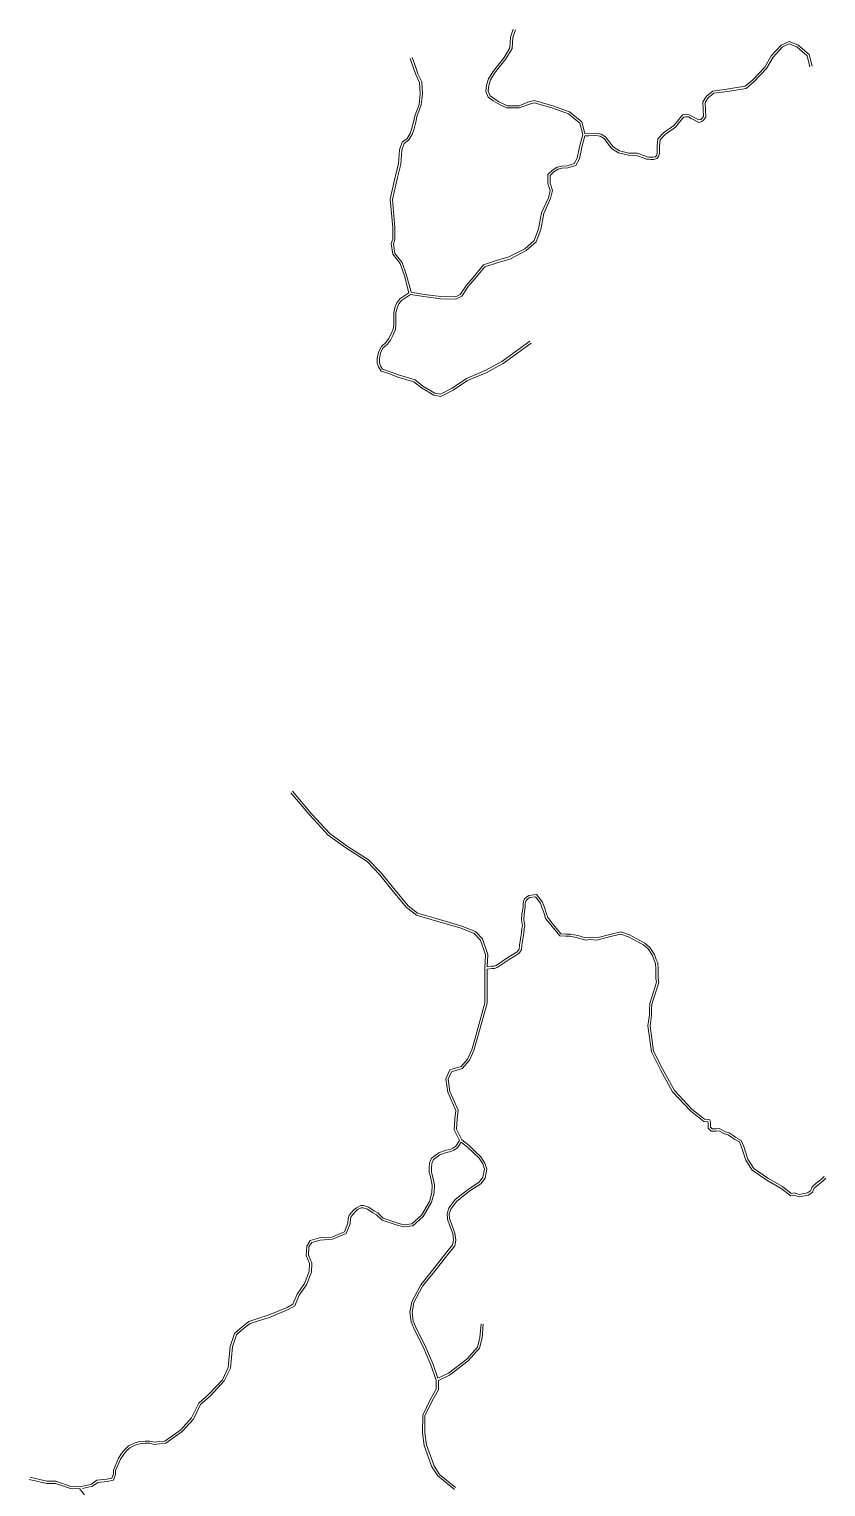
# Model space of a CAD drawing. Header units: millimetres. Extents: x 617885 to 663705, y 7172943 to 7234736.
# Drawn here: x 628601 to 630726, y 7228665 to 7232556 of the extents above; entities that cross this region are included whole.
import ezdxf

# ---------------------------------------------------------------- set-up
doc = ezdxf.new("R2010")
doc.units = ezdxf.units.MM
doc.layers.add('VIAS', color=7, linetype='Continuous', lineweight=5)

msp = doc.modelspace()

# ---------------------------------------------------------------- linework, layer by layer
at = {"layer": 'VIAS', "color": 253}
for points in [[(629623.3, 7232480.1), (629632.4, 7232454), (629638, 7232437.1), (629648.4, 7232415.3), (629650.7, 7232382.7), (629647.2, 7232353.8), (629635.8, 7232323), (629632.5, 7232307.3), (629627.9, 7232290.2), (629623.2, 7232275.1), (629613.6, 7232259.5), (629601.4, 7232250.6), (629595.1, 7232232.7), (629592.8, 7232195.4), (629583.7, 7232160), (629570.2, 7232101.6), (629577.1, 7232026.9), (629577.1, 7231994.2), (629573.3, 7231982.9), (629577, 7231957.4), (629596, 7231933.3), (629607.8, 7231899.3), (629620.2, 7231853.6), (629655.2, 7231848.1), (629699.1, 7231842.2), (629738.2, 7231841.2), (629750.8, 7231847.5), (629767.5, 7231873), (629785.6, 7231893.1), (629813.2, 7231926.8), (629848.1, 7231938), (629880.9, 7231948), (629923.3, 7231969.7), (629948.5, 7231991.9), (629960.2, 7232023), (629968.2, 7232066.1), (629986.4, 7232105.5), (629991.1, 7232125.5), (629985.2, 7232144.1), (629985.2, 7232167.8), (629997.4, 7232180), (630010.1, 7232187.4), (630021.8, 7232190.5), (630036.7, 7232191.5), (630055.3, 7232197.1), (630063.5, 7232211.6), (630069.4, 7232242.2), (630078.2, 7232274.6), (630070.6, 7232304.9), (630039.8, 7232329.9), (629993.3, 7232346.7), (629948.2, 7232359.4), (629933.2, 7232355.3), (629909.2, 7232345.7), (629875.7, 7232345.7), (629864.8, 7232350.7), (629851.2, 7232357.1), (629839.2, 7232365.1), (629825.8, 7232374.3), (629819.7, 7232390), (629821.4, 7232406.7), (629826.3, 7232423.1), (629837.7, 7232441.7), (629868.2, 7232480.5), (629883.6, 7232506.5), (629885.5, 7232534.8), (629892.6, 7232556)], [(629898.3, 7232554.1), (629891.5, 7232533.7), (629889.4, 7232504.6), (629873.1, 7232477.1), (629842.6, 7232438.3), (629831.9, 7232420.6), (629827.3, 7232405.5), (629825.8, 7232390.8), (629830.8, 7232378.2), (629842.6, 7232370.1), (629854.2, 7232362.3), (629867.4, 7232356.1), (629877, 7232351.7), (629908.1, 7232351.7), (629931.3, 7232361), (629948.2, 7232365.7), (629995.2, 7232352.4), (630042.8, 7232335.2), (630076, 7232308.3), (630083.7, 7232277.4), (630094.4, 7232276.9), (630113.3, 7232277.9), (630126.9, 7232276.1), (630138.8, 7232268.6), (630158.8, 7232241.7), (630175.7, 7232231.1), (630200.6, 7232225.3), (630222.8, 7232224.7), (630243.8, 7232217.6), (630249.8, 7232215), (630253.9, 7232214.7), (630259.5, 7232214.1), (630266.8, 7232214.1), (630272.2, 7232215.6), (630274.8, 7232218.6), (630276.3, 7232224.8), (630276.3, 7232243.6), (630278.6, 7232263.5), (630293.6, 7232279.5), (630320.9, 7232298.8), (630330.8, 7232310.2), (630340.7, 7232322.5), (630345.3, 7232327.1), (630353, 7232328.1), (630362.2, 7232327.5), (630369.7, 7232323.1), (630382.1, 7232316.3), (630388.1, 7232313.6), (630392.7, 7232315.2), (630395.7, 7232317.4), (630399.9, 7232322.8), (630398.4, 7232362), (630407.8, 7232376.9), (630425.1, 7232390.6), (630462.8, 7232395.9), (630511.7, 7232403.5), (630531.5, 7232420.8), (630563.8, 7232454.7), (630580.9, 7232484.7), (630607.3, 7232513.7), (630628.8, 7232523), (630652, 7232514), (630681.9, 7232488.1), (630689.7, 7232456.9)], [(629936.6, 7231722.7), (629862.3, 7231668.8), (629817.7, 7231644.4), (629767.5, 7231623), (629729.7, 7231597.4), (629698.1, 7231581.6), (629683.3, 7231584.4), (629651.3, 7231603.4), (629630.6, 7231620), (629586.6, 7231633.1), (629562.3, 7231642.1), (629544, 7231648.1), (629538.3, 7231657.1), (629536, 7231665.3), (629536, 7231676.2), (629538.5, 7231692.1), (629545.7, 7231705.3), (629557.1, 7231715.5), (629565.1, 7231726.1), (629571.7, 7231738), (629578.3, 7231754), (629579.7, 7231766.1), (629579.7, 7231799.3), (629583.4, 7231814.1), (629587, 7231822.5), (629594.2, 7231832), (629618.4, 7231847.8), (629654.4, 7231842.2), (629698.6, 7231836.2), (629739.6, 7231835.2), (629755, 7231842.9), (629772.3, 7231869.3), (629790.2, 7231889.2), (629816.7, 7231921.6), (629849.9, 7231932.3), (629883.1, 7231942.4), (629926.7, 7231964.7), (629953.6, 7231988.4), (629966, 7232021.4), (629974, 7232064.3), (629992.1, 7232103.6), (629997.4, 7232125.7), (629991.2, 7232145), (629991.2, 7232165.3), (630001.1, 7232175.2), (630012.4, 7232181.8), (630022.8, 7232184.6), (630037.8, 7232185.6), (630059.3, 7232192), (630069.2, 7232209.5), (630075.2, 7232240.9), (630083.6, 7232271.4), (630094.4, 7232270.9), (630113, 7232271.9), (630124.8, 7232270.3), (630134.7, 7232264.1), (630154.6, 7232237.2), (630173.3, 7232225.5), (630199.8, 7232219.3), (630221.7, 7232218.7), (630241.7, 7232211.9), (630248.4, 7232209.1), (630253.4, 7232208.7), (630259.2, 7232208.1), (630267.6, 7232208.1), (630275.6, 7232210.3), (630280.2, 7232215.7), (630282.3, 7232224), (630282.3, 7232243.2), (630284.3, 7232260.8), (630297.6, 7232274.9), (630325, 7232294.3), (630335.4, 7232306.4), (630345.2, 7232318.5), (630348, 7232321.4), (630353.1, 7232322), (630360.4, 7232321.6), (630366.8, 7232317.9), (630379.4, 7232310.9), (630387.8, 7232307.2), (630395.5, 7232309.8), (630400, 7232313), (630405.9, 7232320.9), (630404.5, 7232360.4), (630412.3, 7232372.9), (630427.6, 7232384.9), (630463.7, 7232389.9), (630514.3, 7232397.8), (630535.7, 7232416.5), (630568.6, 7232451.1), (630585.8, 7232481.1), (630610.9, 7232508.7), (630628.9, 7232516.5), (630648.9, 7232508.8), (630676.5, 7232484.8), (630683.9, 7232455.4)], [(629940.1, 7231717.8), (629865.5, 7231663.7), (629820.3, 7231639), (629770.4, 7231617.7), (629732.7, 7231592.2), (629699, 7231575.4), (629681.1, 7231578.7), (629647.8, 7231598.5), (629627.7, 7231614.6), (629584.7, 7231627.4), (629560.3, 7231636.4), (629540, 7231643.1), (629532.8, 7231654.7), (629530, 7231664.5), (629530, 7231676.7), (629532.7, 7231694.1), (629540.9, 7231709.1), (629552.6, 7231719.5), (629560, 7231729.4), (629566.3, 7231740.6), (629572.5, 7231755.5), (629573.7, 7231766.4), (629573.7, 7231800), (629577.7, 7231816), (629581.8, 7231825.5), (629590, 7231836.5), (629614.3, 7231852.3), (629602.1, 7231897.6), (629590.7, 7231930.3), (629571.2, 7231955), (629567.2, 7231983.4), (629571.1, 7231995.2), (629571.1, 7232026.6), (629564.1, 7232102.1), (629577.9, 7232161.5), (629586.9, 7232196.3), (629589.2, 7232233.9), (629596.4, 7232254.4), (629609.2, 7232263.7), (629617.7, 7232277.5), (629622.1, 7232291.9), (629626.6, 7232308.7), (629630.1, 7232324.7), (629641.3, 7232355.2), (629644.7, 7232382.9), (629642.5, 7232413.7), (629632.4, 7232434.9), (629626.7, 7232452), (629617.6, 7232478.1)], [(629299.1, 7230517.5), (629350.2, 7230457.7), (629399, 7230404), (629445.9, 7230370.3), (629502.5, 7230334), (629536.6, 7230298.9), (629569, 7230258.4), (629607.8, 7230211.5), (629634.4, 7230190.7), (629685.2, 7230176), (629751, 7230157.1), (629788.3, 7230142.2), (629805.1, 7230124.1), (629818.7, 7230084.7), (629816.8, 7230049), (629816.8, 7230048.8), (629816.8, 7229956.5), (629790.9, 7229862.3), (629781.8, 7229831.4), (629770.9, 7229806.6), (629753.4, 7229787.2), (629723.2, 7229777.8), (629713.2, 7229753.9), (629717.9, 7229718), (629727, 7229697.8), (629739.7, 7229669), (629736.9, 7229647), (629735.3, 7229618.2), (629749.3, 7229589), (629739.2, 7229574.1), (629731.3, 7229568.4), (629724.4, 7229565.5), (629712.6, 7229563.4), (629694.3, 7229556.1), (629674.7, 7229542.1), (629669.4, 7229529.7), (629668, 7229515.7), (629668.7, 7229503.7), (629670.8, 7229496.8), (629676.7, 7229470), (629675.4, 7229450.7), (629668.9, 7229426.7), (629648, 7229390.1), (629622.4, 7229367.1), (629601.8, 7229364.6), (629587.1, 7229367.8), (629545.8, 7229382.3), (629531, 7229395.9), (629521.2, 7229401.4), (629506.1, 7229411.1), (629493.5, 7229415.7), (629485.9, 7229415.7), (629474.2, 7229409.9), (629467.4, 7229404.2), (629455, 7229389.6), (629452.6, 7229381.2), (629451.6, 7229368.6), (629442.6, 7229345.6), (629409, 7229331.4), (629376.1, 7229329.3), (629351.2, 7229322.5), (629341.6, 7229306.9), (629340.5, 7229282.1), (629349, 7229260.7), (629348, 7229239.5), (629335.5, 7229207.2), (629316.3, 7229179.5), (629304.8, 7229152.4), (629289.9, 7229143.4), (629241.7, 7229123.6), (629208.2, 7229112.9), (629187.6, 7229106), (629169.7, 7229092.3), (629162.9, 7229086.9), (629148.8, 7229074.2), (629137.7, 7229039.5), (629132.3, 7228983.4), (629116.6, 7228950.7), (629080.8, 7228912.2), (629053.6, 7228887.8), (629034.7, 7228848.7), (629005.6, 7228817), (628963.6, 7228786.8), (628948.3, 7228785.5), (628935.3, 7228784.3), (628923.3, 7228786.9), (628910.8, 7228786.9), (628895.6, 7228785.5), (628881.7, 7228781.4), (628866.2, 7228774.3), (628856.3, 7228764.4), (628848, 7228753.4), (628839.8, 7228741.1), (628826, 7228709.4), (628825.9, 7228699.6), (628821.6, 7228687.7), (628808.5, 7228684.8), (628781.9, 7228682.5), (628767.4, 7228672.1), (628737.7, 7228665), (628712.6, 7228665.9), (628672.5, 7228679.6), (628648.7, 7228679.6), (628602.6, 7228690.2)], [(629303.6, 7230521.4), (629354.7, 7230461.6), (629403, 7230408.5), (629449.3, 7230375.3), (629506.3, 7230338.7), (629541.1, 7230302.8), (629573.7, 7230262.2), (629612, 7230215.9), (629637.2, 7230196.1), (629686.8, 7230181.8), (629752.9, 7230162.7), (629791.7, 7230147.2), (629810.4, 7230127.3), (629824.7, 7230085.6), (629823, 7230052.5), (629834.6, 7230054.8), (629841.5, 7230054.8), (629847, 7230056.7), (629880.9, 7230079.6), (629903.4, 7230092.7), (629908.7, 7230100.3), (629909.5, 7230111), (629913, 7230133.1), (629914.8, 7230143.5), (629915.7, 7230155), (629917.3, 7230162.5), (629914.7, 7230178.6), (629915.7, 7230193.8), (629918.7, 7230212.4), (629918.7, 7230222.4), (629922, 7230233.4), (629927.7, 7230239.1), (629934.4, 7230243.6), (629954.5, 7230245.8), (629970.6, 7230225.4), (629975.7, 7230211.2), (629980.7, 7230197.4), (629984.5, 7230185), (629993, 7230173.7), (630019.7, 7230141.3), (630033.1, 7230140.4), (630045.1, 7230140.4), (630065.2, 7230136.4), (630085.5, 7230130.6), (630098, 7230131.5), (630115.4, 7230130.6), (630150.5, 7230139.3), (630179.9, 7230146.4), (630202.6, 7230138.2), (630232.4, 7230122.3), (630243.5, 7230116.2), (630256.9, 7230104.9), (630269.1, 7230085.6), (630274.1, 7230072.6), (630278.2, 7230063.3), (630279.3, 7230047.9), (630279.3, 7230022.5), (630281.3, 7230011.2), (630262.6, 7229953.4), (630261.7, 7229937.2), (630261.7, 7229924.3), (630257.7, 7229895), (630267.1, 7229827.4), (630290.4, 7229780.8), (630322.5, 7229723), (630369.2, 7229672.7), (630403, 7229646.1), (630416.6, 7229644.7), (630418.5, 7229637.4), (630418.5, 7229624.6), (630422.9, 7229620.2), (630433.8, 7229620.2), (630442, 7229621.6), (630458.7, 7229612.6), (630468.8, 7229610.1), (630479.2, 7229602.3), (630486.4, 7229597.5), (630500.9, 7229589.6), (630507.5, 7229573.7), (630518.6, 7229539.2), (630534.2, 7229514.1), (630572, 7229488.5), (630610.5, 7229466.1), (630634.4, 7229448.2), (630641.6, 7229449.5), (630655.6, 7229444.7), (630677.9, 7229449.3), (630685.9, 7229455.1), (630690.1, 7229465.3), (630701.1, 7229475), (630714.4, 7229485.3), (630722.2, 7229493.1)], [(630726.4, 7229488.8), (630718.4, 7229480.8), (630704.9, 7229470.3), (630695.1, 7229461.7), (630690.8, 7229451.2), (630680.4, 7229443.6), (630655.2, 7229438.5), (630641.1, 7229443.4), (630632.8, 7229441.9), (630607.1, 7229461.1), (630568.8, 7229483.4), (630529.7, 7229509.8), (630513.1, 7229536.7), (630501.9, 7229571.6), (630496.1, 7229585.4), (630483.3, 7229592.3), (630475.7, 7229597.4), (630466.2, 7229604.5), (630456.5, 7229607), (630441, 7229615.3), (630434.3, 7229614.2), (630420.4, 7229614.2), (630412.5, 7229622.2), (630412.5, 7229636.6), (630411.8, 7229639.2), (630400.7, 7229640.3), (630365.1, 7229668.2), (630317.6, 7229719.5), (630285.1, 7229778), (630261.3, 7229825.6), (630251.7, 7229895), (630255.7, 7229924.7), (630255.7, 7229937.4), (630256.7, 7229954.6), (630275.1, 7230011.6), (630273.3, 7230022), (630273.3, 7230047.7), (630272.3, 7230061.9), (630268.6, 7230070.3), (630263.7, 7230082.9), (630252.3, 7230100.9), (630240.1, 7230111.3), (630229.5, 7230117), (630200.2, 7230132.7), (630179.6, 7230140.1), (630151.9, 7230133.5), (630116, 7230124.5), (630098, 7230125.5), (630084.9, 7230124.5), (630063.8, 7230130.5), (630044.5, 7230134.4), (630032.9, 7230134.4), (630016.7, 7230135.5), (629988.3, 7230170), (629979, 7230182.2), (629975, 7230195.5), (629970.1, 7230209.2), (629965.3, 7230222.5), (629951.9, 7230239.5), (629936.5, 7230237.8), (629931.5, 7230234.4), (629927.3, 7230230.3), (629924.7, 7230221.6), (629924.7, 7230211.9), (629921.7, 7230193.1), (629920.8, 7230178.8), (629923.4, 7230162.3), (629921.6, 7230154.1), (629920.7, 7230142.8), (629919, 7230132.1), (629915.5, 7230110.3), (629914.5, 7230098.2), (629907.5, 7230088.2), (629884.1, 7230074.5), (629849.7, 7230051.3), (629842.5, 7230048.8), (629835.2, 7230048.8), (629822.8, 7230046.3), (629822.8, 7229955.7), (629796.7, 7229860.7), (629787.5, 7229829.4), (629776, 7229803.3), (629756.7, 7229781.9), (629727.7, 7229772.9), (629719.4, 7229753), (629723.8, 7229719.7), (629732.5, 7229700.2), (629745.8, 7229669.9), (629742.9, 7229646.5), (629741.3, 7229619.4), (629755.1, 7229590.7), (629775.2, 7229575.5), (629790.4, 7229560.8), (629806.1, 7229545.8), (629816.5, 7229529.2), (629821.9, 7229513.1), (629817.5, 7229488.9), (629805.8, 7229473.8), (629776.4, 7229454.9), (629742.2, 7229427.5), (629726.3, 7229405.6), (629722, 7229393.4), (629722.9, 7229380.7), (629728.7, 7229363.8), (629737, 7229342.1), (629739.4, 7229323.5), (629736.4, 7229308.2), (629717.9, 7229285), (629682.3, 7229239.6), (629650.9, 7229200.6), (629627.5, 7229156.4), (629623.1, 7229131), (629626, 7229107.1), (629635.2, 7229084.5), (629658, 7229041.3), (629677.9, 7228994.3), (629691.5, 7228954.6), (629719.8, 7228968.1), (629768.4, 7229005.2), (629797.6, 7229037.4), (629803.8, 7229063.8), (629806.7, 7229099.9)], [(629735.6, 7228657.6), (629691.4, 7228693.8), (629675.8, 7228717.7), (629655, 7228775.2), (629650.3, 7228808.9), (629651, 7228856.1), (629671.3, 7228896.9), (629687.3, 7228925.4), (629686.8, 7228949.9), (629672.3, 7228992.2), (629652.5, 7229038.7), (629629.7, 7229082), (629620.2, 7229105.5), (629617, 7229131.1), (629621.8, 7229158.4), (629645.9, 7229203.9), (629677.6, 7229243.3), (629713.2, 7229288.7), (629730.8, 7229310.8), (629733.3, 7229323.7), (629731.1, 7229340.6), (629723, 7229361.8), (629716.9, 7229379.5), (629716, 7229394.2), (629720.9, 7229408.4), (629737.8, 7229431.6), (629772.9, 7229459.8), (629801.7, 7229478.2), (629811.9, 7229491.4), (629815.7, 7229512.7), (629811.1, 7229526.6), (629801.4, 7229541.9), (629786.2, 7229556.5), (629771.3, 7229570.9), (629753.4, 7229584.4), (629743.6, 7229569.9), (629734.3, 7229563.1), (629726, 7229559.7), (629714.3, 7229557.6), (629697.2, 7229550.8), (629679.6, 7229538.2), (629675.3, 7229528.2), (629674.1, 7229515.6), (629674.7, 7229504.8), (629676.6, 7229498.4), (629682.8, 7229470.5), (629681.4, 7229449.7), (629674.5, 7229424.4), (629652.7, 7229386.3), (629625, 7229361.3), (629601.5, 7229358.5), (629585.5, 7229362), (629542.6, 7229377), (629527.5, 7229391.1), (629518.1, 7229396.3), (629503.4, 7229405.7), (629492.4, 7229409.7), (629487.3, 7229409.7), (629477.5, 7229404.8), (629471.6, 7229399.9), (629460.4, 7229386.7), (629458.6, 7229380.2), (629457.5, 7229367.2), (629447.3, 7229341.1), (629410.4, 7229325.5), (629377.1, 7229323.3), (629355.1, 7229317.3), (629347.5, 7229305.1), (629346.5, 7229283.1), (629355.1, 7229261.7), (629354, 7229238.2), (629340.8, 7229204.4), (629321.6, 7229176.6), (629309.6, 7229148.2), (629292.6, 7229138), (629243.8, 7229118), (629210.1, 7229107.2), (629190.4, 7229100.7), (629173.4, 7229087.6), (629166.8, 7229082.3), (629154, 7229070.8), (629143.6, 7229038.3), (629138.2, 7228981.7), (629121.7, 7228947.3), (629085, 7228907.9), (629058.5, 7228884.1), (629039.7, 7228845.3), (629009.6, 7228812.5), (628965.7, 7228781), (628948.8, 7228779.6), (628934.9, 7228778.2), (628922.7, 7228780.9), (628911.1, 7228780.9), (628896.7, 7228779.6), (628883.8, 7228775.7), (628869.7, 7228769.3), (628860.8, 7228760.5), (628852.9, 7228750), (628845.1, 7228738.2), (628832, 7228708.1), (628831.9, 7228698.5), (628826.1, 7228682.5), (628809.4, 7228678.9), (628784.1, 7228676.6), (628769.9, 7228666.6), (628743.1, 7228660.1)], [(629812.7, 7229099.4), (629809.7, 7229062.9), (629803, 7229034.5), (629772.5, 7229000.8), (629722.9, 7228963), (629692.8, 7228948.5), (629693.3, 7228923.9), (629676.6, 7228894), (629656.9, 7228854.7), (629656.3, 7228809.2), (629660.8, 7228776.7), (629681.2, 7228720.4), (629696, 7228697.9), (629738.9, 7228662.7)], [(628601.3, 7228684.4), (628648, 7228673.6), (628671.5, 7228673.6), (628711.5, 7228659.9), (628736.5, 7228659), (628751.4, 7228638.8), (628776.4, 7228620.1), (628831, 7228607.6), (628902, 7228599.3), (628974, 7228572.2), (629017, 7228555.4), (629067, 7228550.7), (629126, 7228536.6), (629184.9, 7228516.5), (629219.1, 7228497.7)]]:
    msp.add_lwpolyline(points, dxfattribs=at)

doc.saveas('drawing.dxf')
